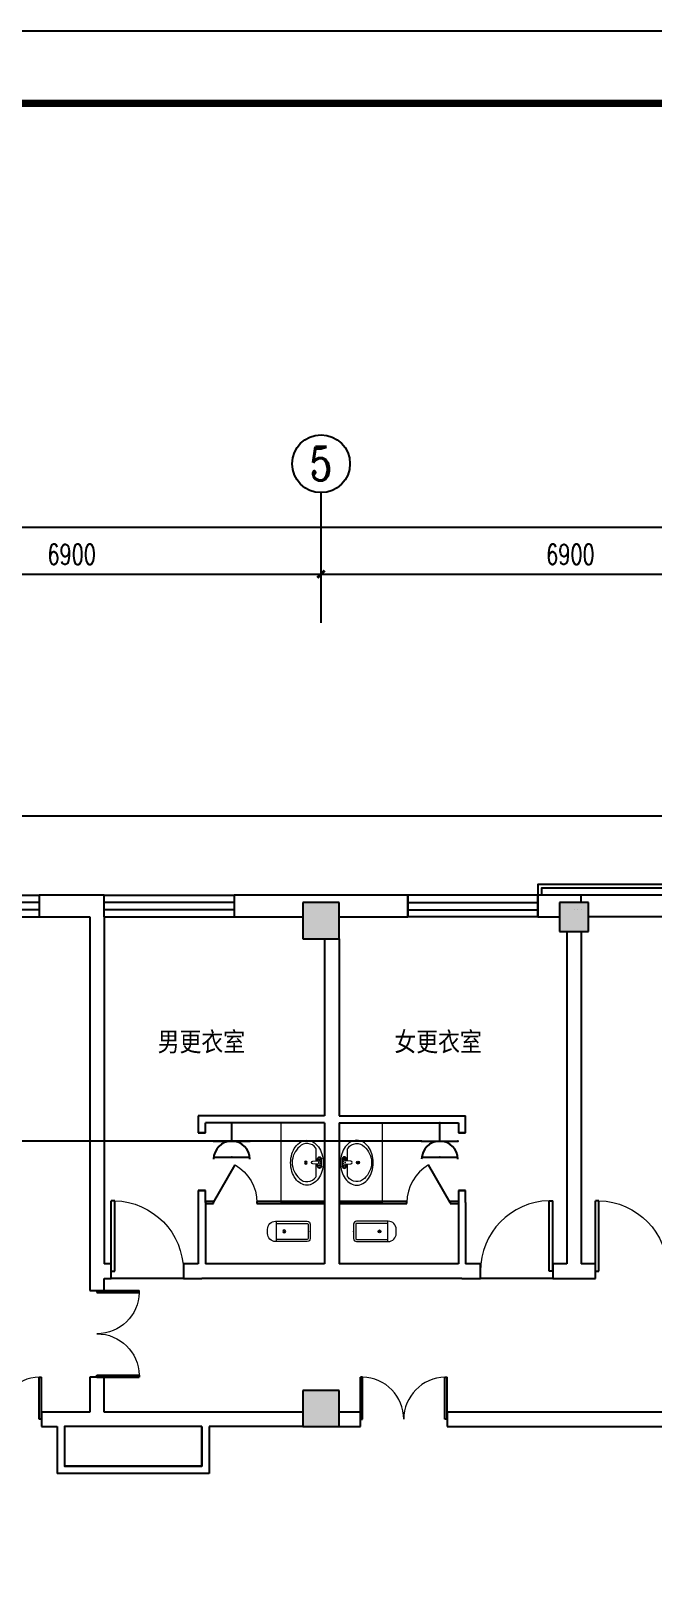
# Model space of a CAD drawing. Extents: x 2350667 to 3185789, y 309667 to 706270.
# Drawn here: x 2396781 to 2405387, y 477056 to 498514 of the extents above; entities that cross this region are included whole.
import ezdxf
from ezdxf.enums import TextEntityAlignment as Align

# ---------------------------------------------------------------- set-up
doc = ezdxf.new("R2010")
doc.units = 0
doc.header["$LTSCALE"] = 1000
doc.linetypes.add('DASH', pattern=[0.35, 0.25, -0.1])
for name, color, linetype in [('0-底图', 7, 'Continuous'), ('A-ANNO-DIMS', 3, 'Continuous'), ('AXIS', 3, 'Continuous'), ('AXIS_TEXT', 7, 'Continuous'), ('BTTK', 7, 'Continuous'), ('COLUMN', 255, 'Continuous'), ('DOOR_FIRE', 4, 'Continuous'), ('EQUIP-插座', 3, 'Continuous'), ('LATRINE', 8, 'Continuous'), ('PUB_DIM', 3, 'Continuous'), ('PUB_HATCH', 8, 'Continuous'), ('PUB_TEXT', 7, 'Continuous'), ('PUB_TITLE', 4, 'Continuous'), ('WALL', 2, 'Continuous'), ('WINDOW', 4, 'Continuous'), ('WIRE-照明', 6, 'Continuous')]:
    doc.layers.add(name, color=color, linetype=linetype)
doc.layers.add('LVTRY', color=8, linetype='Continuous', lineweight=9)
doc.styles.add('_TCH_AXIS', font='COMPLEX', dxfattribs={"bigfont": 'GBCBIG'})
doc.styles.add('A_DIM_T3', font='SIMPLEX', dxfattribs={"width": 0.7, "bigfont": 'HZ'})
doc.styles.add('COMPLEX', font='COMPLEX')
doc.styles.add('HZ(TK)', font='geniso.shx', dxfattribs={"width": 0.9, "bigfont": 'hztxt.shx'})
doc.styles.get("Standard").update_dxf_attribs({"font": 'geniso.shx', "bigfont": 'hztxt.shx'})
doc.dimstyles.new('_TCH_ARCH&&100', dxfattribs={"dimtxt": 280, "dimasz": 100, "dimexe": 250, "dimexo": 300, "dimgap": 135, "dimtad": 1, "dimdec": 0, "dimzin": 0, "dimdsep": 46, "dimtxsty": 'A_DIM_T3', "dimblk": 'ARCHTICK', "dimcen": 0.09, "dimclrt": 7, "dimazin": 2, "dimtfac": 1, "dimtdec": 0, "dimtix": 1, "dimtmove": 2, "dimatfit": 3, "dimfxl": 150, "dimtolj": 1, "dimtzin": 0, "dimarcsym": 0})

# ---------------------------------------------------------------- blocks, each defined once
blk = doc.blocks.new('vhtemplate_2020年新竖式图框_A1')
at = {"layer": 'PUB_TITLE', "color": 7}
blk.add_lwpolyline([(0, 594), (841, 594), (841, 0), (0, 0)], close=True, dxfattribs=at)
at = {"layer": 'PUB_TITLE', "const_width": 1}
blk.add_lwpolyline([(25, 10), (831, 10), (831, 584), (25, 584)], close=True, dxfattribs=at)
at = {"layer": 'BTTK', "color": 4, "style": 'HZ(TK)', "width": 0.9}
for tag, p in [('合作单位', (796, 511.5)), ('建设单位', (796, 209.5)), ('工程名称', (796, 176.5)), ('子项名称', (806, 160)), ('图纸名称', (796, 141))]:
    blk.add_attdef(tag, text='', height=3.5, dxfattribs=at).set_placement(p, align=Align.MIDDLE_CENTER)
for tag, p in [('注册证书号', (808.5, 309.01)), ('注册印章号', (808.5, 301.01)), ('设计号', (806, 193)), ('图别', (789.75, 34)), ('图号', (822.25, 34)), ('版本号', (789.75, 26)), ('日期', (822.25, 26))]:
    blk.add_attdef(tag, text='', height=3.5, dxfattribs=at).set_placement(p, align=Align.MIDDLE)
blk = doc.blocks.new('$equip$00001238')
for p, q in [((0.497, 0.95), (-0.497, 0.95)), ((0.5, 0.5), (-0.5, 0.5)), ((0, 0.5), (0, 0))]:
    blk.add_line(p, q)
blk.add_arc((0, 1), 0.5, 180, 0)
for p in [(0, 0.95), (-0.5, 0.5), (0.5, 0.5), (0, 0)]:
    blk.add_point(p)
at = {"flags": 9}
blk.add_attdef('A', (0, 0), '', height=0.00002, dxfattribs=at)
blk = doc.blocks.new('_ArchTick')
at = {"color": 0, "linetype": 'ByBlock', "const_width": 0.4}
blk.add_lwpolyline([(-0.5, -0.5), (0.5, 0.5)], dxfattribs=at)
blk = doc.blocks.new('*D753')
at = {"layer": 'A-ANNO-DIMS', "color": 0, "lineweight": -2, "transparency": 16777216}
for p, q in [((2165644, 14067), (2165644, 14690)), ((2172544, 14067), (2172544, 14690)), ((2165644, 14440), (2172544, 14440))]:
    blk.add_line(p, q, dxfattribs=at)
at = {"layer": 'Defpoints', "color": 0, "transparency": 16777216}
for p in [(2172544, 14440), (2165644, 13767), (2172544, 13767)]:
    blk.add_point(p, dxfattribs=at)
at = {"layer": 'A-ANNO-DIMS', "color": 0, "lineweight": -2, "transparency": 16777216, "xscale": 100, "yscale": 100, "zscale": 100, "rotation": 180}
blk.add_blockref('_ArchTick', (2165644, 14440), dxfattribs=at)
at = {"layer": 'A-ANNO-DIMS', "color": 0, "lineweight": -2, "transparency": 16777216, "xscale": 100, "yscale": 100, "zscale": 100}
blk.add_blockref('_ArchTick', (2172544, 14440), dxfattribs=at)
at = {"layer": 'A-ANNO-DIMS', "color": 7, "transparency": 16777216, "insert": (2169094, 14715), "char_height": 280, "attachment_point": 5, "style": 'A_DIM_T3'}
blk.add_mtext('\\A1;6900', dxfattribs=at)
blk = doc.blocks.new('*D754')
at = {"layer": 'A-ANNO-DIMS', "color": 0, "lineweight": -2, "transparency": 16777216}
for p, q in [((2172544, 14067), (2172544, 14690)), ((2179444, 14067), (2179444, 14690)), ((2172544, 14440), (2179444, 14440))]:
    blk.add_line(p, q, dxfattribs=at)
at = {"layer": 'Defpoints', "color": 0, "transparency": 16777216}
for p in [(2179444, 14440), (2172544, 13767), (2179444, 13767)]:
    blk.add_point(p, dxfattribs=at)
at = {"layer": 'A-ANNO-DIMS', "color": 0, "lineweight": -2, "transparency": 16777216, "xscale": 100, "yscale": 100, "zscale": 100, "rotation": 180}
blk.add_blockref('_ArchTick', (2172544, 14440), dxfattribs=at)
at = {"layer": 'A-ANNO-DIMS', "color": 0, "lineweight": -2, "transparency": 16777216, "xscale": 100, "yscale": 100, "zscale": 100}
blk.add_blockref('_ArchTick', (2179444, 14440), dxfattribs=at)
at = {"layer": 'A-ANNO-DIMS', "color": 7, "transparency": 16777216, "insert": (2175994, 14715), "char_height": 280, "attachment_point": 5, "style": 'A_DIM_T3'}
blk.add_mtext('\\A1;6900', dxfattribs=at)
blk = doc.blocks.new('*D765')
at = {"layer": 'Defpoints', "color": 0, "transparency": 16777216}
for p in [(2179544, 15093), (2142744, 13767), (2179544, 13767)]:
    blk.add_point(p, dxfattribs=at)
at = {"layer": 'PUB_DIM', "color": 0, "lineweight": -2, "transparency": 16777216}
for p, q in [((2142744, 14067), (2142744, 15343)), ((2179544, 14067), (2179544, 15343)), ((2142744, 15093), (2179544, 15093))]:
    blk.add_line(p, q, dxfattribs=at)
at = {"layer": 'PUB_DIM', "color": 0, "lineweight": -2, "transparency": 16777216, "xscale": 100, "yscale": 100, "zscale": 100, "rotation": 180}
blk.add_blockref('_ArchTick', (2142744, 15093), dxfattribs=at)
at = {"layer": 'PUB_DIM', "color": 0, "lineweight": -2, "transparency": 16777216, "xscale": 100, "yscale": 100, "zscale": 100}
blk.add_blockref('_ArchTick', (2179544, 15093), dxfattribs=at)
at = {"layer": 'PUB_DIM', "color": 7, "transparency": 16777216, "insert": (2161144, 15368), "char_height": 280, "attachment_point": 5, "style": 'A_DIM_T3'}
blk.add_mtext('\\A1;36800', dxfattribs=at)
blk = doc.blocks.new('$DorLib2D$00000001')
for p, q in [((0.45, 0.975), (0.5, 0.975)), ((0.45, 0), (0.45, 0.975)), ((0.5, 0), (0.5, 0.975)), ((0.5, 0), (0.45, 0))]:
    blk.add_line(p, q)
at = {"lineweight": 13}
blk.add_arc((0.475, 0), 0.975, 91.4693, 180, dxfattribs=at)
blk = doc.blocks.new('$DorLib2D$00000002')
for p, q in [((-0.5, 0), (-0.5, 0.4875)), ((-0.475, 0.4875), (-0.5, 0.4875)), ((-0.475, 0), (-0.475, 0.4875)), ((0.475, 0), (0.475, 0.4875)), ((0.475, 0.4875), (0.5, 0.4875)), ((0.5, 0), (0.5, 0.4875)), ((-0.5, 0), (-0.475, 0)), ((0.5, 0), (0.475, 0))]:
    blk.add_line(p, q)
at = {"lineweight": 13}
for centre, start, end in [((-0.4875, 0), 0, 88.53072), ((0.4875, 0), 91.46928, 180)]:
    blk.add_arc(centre, 0.4875, start, end, dxfattribs=at)
blk = doc.blocks.new('$lvtry$00000196')
at = {"color": 0}
for points in [[(219, -385, 0.106486), (289, -308, 0.130324), (310, -225, 0.130324), (289, -143, 0.106486), (219, -66, 0.084172), (123, -18, 0.073176), (0, 0, 0.073176), (-123, -18, 0.084172), (-219, -66, 0.106486), (-289, -143, 0.130324), (-310, -225, 0.130324), (-289, -308, 0.106486), (-219, -385, 0.084172), (-123, -433, 0.073176), (0, -451, 0.073176), (123, -433, 0.084172)], [(-22, -44), (-17, -142, 1), (21, -142), (26, -44, 0.493794)]]:
    blk.add_lwpolyline(points, format="xyb", close=True, dxfattribs=at)
for points in [[(-218, -329, -0.467303), (-199, -103, -0.154885), (-179, -96), (-17, -96, -0.154885)], [(21, -96), (183, -96, -0.154885), (203, -103, -0.467303), (222, -329, -0.210278), (2, -430, -0.210278), (-218, -329, -0.467303)]]:
    blk.add_lwpolyline(points, format="xyb", dxfattribs=at)
for points in [[(-52, -25), (56, -25)], [(-52, -78), (-20, -78)], [(24, -78), (56, -78)]]:
    blk.add_lwpolyline(points, dxfattribs=at)
for centre, radius in [((-52, -52), 19.4), ((-52, -52), 12.6), ((56, -52), 19.4), ((56, -52), 12.6), ((2, -241), 19.7), ((2, -241), 14.7)]:
    blk.add_circle(centre, radius, dxfattribs=at)
for centre, start, end in [((-52, -52), 90, 270), ((56, -52), 270, 90)]:
    blk.add_arc(centre, 26.5, start, end, dxfattribs=at)
for p in [(2, -62), (2, -241)]:
    blk.add_point(p, dxfattribs=at)
blk = doc.blocks.new('$TCHSYS$APDOOR2D')
blk.add_line((0.5, 0), (0, 0.866))
at = {"lineweight": 13}
blk.add_arc((0.5, 0), 1, 120, 180, dxfattribs=at)
blk = doc.blocks.new('$lvtry$00000201')
at = {"color": 0}
for p, q in [((100, -30, 0), (-100, -30, 0)), ((110, -470, 0), (110, -40, 0)), ((140, -470, 0), (-140, -470, 0))]:
    blk.add_line(p, q, dxfattribs=at)
at = {"color": 0, "elevation": 0}
blk.add_lwpolyline([(140, -40, 0.414214), (100, 0), (-100, 0, 0.414214), (-140, -40), (-140, -480, 0.414214), (-30, -590), (30, -590, 0.414214), (140, -480)], format="xyb", close=True, dxfattribs=at)
blk.add_lwpolyline([(-110, -40), (-110, -470)], dxfattribs=at)
at = {"color": 0}
blk.add_circle((0, -359, 0), 20, dxfattribs=at)
for centre, start, end in [((-100, -40, 0), 90, 180), ((100, -40, 0), 0, 90)]:
    blk.add_arc(centre, 10, start, end, dxfattribs=at)
for p in [(0, 0, 0), (0, -359, 0)]:
    blk.add_point(p, dxfattribs=at)
blk = doc.blocks.new('$WINLIB2D$00000001')
at = {"color": 0}
for points in [[(-0.5, 0.5), (-0.5, -0.5)], [(-0.5, 0.5), (0.5, 0.5)], [(0.5, -0.5), (0.5, 0.5)], [(0.5, 0.167), (-0.5, 0.167)], [(0.5, -0.167), (-0.5, -0.167)], [(-0.5, -0.5), (0.5, -0.5)]]:
    blk.add_lwpolyline(points, dxfattribs=at)
blk = doc.blocks.new('_AXISO')
blk.add_circle((0, 0), 0.5)
at = {"layer": 'AXIS_TEXT', "style": 'COMPLEX', "width": 1.041667}
blk.add_attdef('A', text='', height=0.56, dxfattribs=at).set_placement((-0.25, -0.28), (0.25, -0.28), align=Align.FIT)
blk = doc.blocks.new('cghch')
at = {"layer": 'PUB_HATCH'}
for points in [[(2172794.1, 9398), (2172794.1, 9898), (2172294.1, 9898), (2172294.1, 9398)], [(2176244.1, 9498), (2176244.1, 9898), (2175844.1, 9898), (2175844.1, 9498)], [(2172794.1, 2648), (2172794.1, 3148), (2172294.1, 3148), (2172294.1, 2648)]]:
    blk.add_hatch(color=256, dxfattribs=at).paths.add_polyline_path(points)
for points in [[(2162457.1, 11098), (2180744.1, 11098), (2180744.1, 5248)], [(2179644.1, 5898.3), (2179794.1, 5898.3), (2179794.1, 10148), (2179644.1, 10148), (2175544.4, 10148), (2175544.4, 9998)], [(2179644.1, 5948.3), (2179744.1, 5948.3), (2179744.1, 10098), (2179644.1, 10098), (2175594.4, 10098), (2175594.4, 9998)]]:
    blk.add_lwpolyline(points)
blk.add_lwpolyline([(2170894.2, 2648), (2168994.1, 2648), (2168994.1, 2098), (2170894.2, 2098)], close=True)
at = {"layer": 'AXIS'}
blk.add_line((2172544.1, 13766.6), (2172544.1, 15568.6), dxfattribs=at)
at = {"layer": 'COLUMN'}
for p, q in [((2172794.1, 9898), (2172294.1, 9898)), ((2172294.1, 9898), (2172294.1, 9398)), ((2172794.1, 9398), (2172794.1, 9898)), ((2176244.1, 9898), (2175844.1, 9898)), ((2175844.1, 9898), (2175844.1, 9498)), ((2176244.1, 9498), (2176244.1, 9898)), ((2175844.1, 9498), (2176244.1, 9498)), ((2172294.1, 9398), (2172794.1, 9398)), ((2172794.1, 3148), (2172294.1, 3148)), ((2172294.1, 3148), (2172294.1, 2648)), ((2172794.1, 2648), (2172794.1, 3148)), ((2172294.1, 2648), (2172794.1, 2648))]:
    blk.add_line(p, q, dxfattribs=at)
at = {"layer": 'LATRINE'}
for p, q in [((2171056.2, 5760.5), (2170944.1, 5760.5)), ((2170944.1, 5735.5), (2171056.2, 5735.5)), ((2171056.2, 5735.5), (2171056.2, 5760.5)), ((2172594.1, 5760.5), (2171656.2, 5760.5)), ((2171656.2, 5760.5), (2171656.2, 5735.5)), ((2171656.2, 5735.5), (2172594.1, 5735.5)), ((2172594.1, 5735.5), (2172594.1, 5760.5)), ((2173731.9, 5760.5), (2172794.1, 5760.5)), ((2172794.1, 5760.5), (2172794.1, 5735.5)), ((2172794.1, 5735.5), (2173731.9, 5735.5)), ((2173731.9, 5735.5), (2173731.9, 5760.5)), ((2174444.1, 5760.5), (2174331.9, 5760.5)), ((2174331.9, 5760.5), (2174331.9, 5735.5)), ((2174331.9, 5735.5), (2174444.1, 5735.5))]:
    blk.add_line(p, q, dxfattribs=at)
at = {"layer": 'LVTRY'}
for points in [[(2172594.1, 6848), (2172594.1, 5748), (2171994.1, 5748), (2171994.1, 6848)], [(2172794.1, 6848), (2172794.1, 5748), (2173394.1, 5748), (2173394.1, 6848)]]:
    blk.add_lwpolyline(points, close=True, dxfattribs=at)
at = {"layer": 'WALL'}
for p, q in [((2169444.1, 9998), (2168644.1, 9998)), ((2168644.1, 9998), (2168644.1, 9698)), ((2169544.1, 9998), (2169444.1, 9998)), ((2169544.1, 9698), (2169544.1, 9998)), ((2172544.1, 9998), (2171344.1, 9998)), ((2171344.1, 9998), (2171344.1, 9698)), ((2173744.1, 9998), (2172544.1, 9998)), ((2173744.1, 9698), (2173744.1, 9998)), ((2176044.1, 9998), (2175544.1, 9998)), ((2175544.1, 9998), (2175544.1, 9698)), ((2176144.1, 9998), (2176044.1, 9998)), ((2176144.1, 9898), (2176144.1, 9998)), ((2179644.1, 9998), (2176144.1, 9998)), ((2168644.1, 9698), (2169344.1, 9698)), ((2169344.1, 9698), (2169344.1, 4798)), ((2169544.1, 9698), (2169544.1, 4898)), ((2171344.1, 9698), (2172294.1, 9698)), ((2172794.1, 9698), (2173744.1, 9698)), ((2175544.1, 9698), (2175844.1, 9698)), ((2176044.1, 9798), (2176044.1, 9798)), ((2176094.1, 9798), (2176094.1, 9798)), ((2176144.1, 9798), (2176144.1, 9798)), ((2179044.1, 9698), (2176244.1, 9698)), ((2175944.1, 9498), (2175944.1, 4898)), ((2176144.1, 9498), (2176144.1, 4898)), ((2172594.1, 9398), (2172594.1, 6948)), ((2172794.1, 9398), (2172794.1, 6948)), ((2170844.1, 6948), (2170844.1, 6712.7)), ((2172594.1, 6948), (2170844.1, 6948)), ((2172794.1, 6948), (2174544.1, 6948)), ((2174544.1, 6712.7), (2174544.1, 6948)), ((2170844.1, 6712.7), (2170944.1, 6712.7)), ((2170944.1, 6712.7), (2170944.1, 6848)), ((2172594.1, 6848), (2170944.1, 6848)), ((2172594.1, 6848), (2172594.1, 4898)), ((2172794.1, 6848), (2172794.1, 4898)), ((2172794.1, 6848), (2174444.1, 6848)), ((2174444.1, 6848), (2174444.1, 6712.7)), ((2174444.1, 6712.7), (2174544.1, 6712.7)), ((2170944.1, 5912.7), (2170844.1, 5912.7)), ((2170844.1, 5912.7), (2170844.1, 5748)), ((2170944.1, 5748), (2170944.1, 5912.7)), ((2174544.1, 5912.7), (2174444.1, 5912.7)), ((2174444.1, 5912.7), (2174444.1, 5748)), ((2174544.1, 5748), (2174544.1, 5912.7)), ((2170844.1, 5748), (2170844.1, 4898)), ((2170944.1, 5748), (2170944.1, 4898)), ((2174444.1, 5748), (2174444.1, 4898)), ((2174544.1, 5748), (2174544.1, 4898)), ((2169344.1, 4798), (2169344.1, 4531)), ((2169639.3, 4898), (2169544.1, 4898)), ((2169639.3, 4698), (2169639.3, 4898)), ((2170844.1, 4898), (2170639.3, 4898)), ((2170639.3, 4898), (2170639.3, 4698)), ((2172594.1, 4898), (2170944.1, 4898)), ((2174444.1, 4898), (2172794.1, 4898)), ((2174748.8, 4898), (2174544.1, 4898)), ((2174748.8, 4698), (2174748.8, 4898)), ((2175944.1, 4898), (2175748.8, 4898)), ((2175748.8, 4898), (2175748.8, 4698)), ((2176339.3, 4898), (2176144.1, 4898)), ((2176339.3, 4698), (2176339.3, 4898)), ((2169344.1, 4531), (2169544.1, 4531)), ((2169544.1, 4698), (2169639.3, 4698)), ((2169544.1, 4531), (2169544.1, 4698)), ((2170639.3, 4698), (2170894.1, 4698)), ((2172694.1, 4698), (2170894.1, 4698)), ((2174494.1, 4698), (2172694.1, 4698)), ((2174494.1, 4698), (2174748.8, 4698)), ((2175748.8, 4698), (2176044.1, 4698)), ((2176044.1, 4698), (2176339.3, 4698)), ((2169544.1, 3331), (2169344.1, 3331)), ((2169344.1, 3331), (2169344.1, 2848)), ((2169544.1, 2848), (2169544.1, 3331)), ((2168944.1, 2848), (2168675.8, 2848)), ((2168675.8, 2848), (2168675.8, 2648)), ((2169344.1, 2848), (2168944.1, 2848)), ((2170944.2, 2848), (2169544.1, 2848)), ((2172294.1, 2848), (2170944.2, 2848)), ((2173088.9, 2848), (2172794.1, 2848)), ((2173088.9, 2648), (2173088.9, 2848)), ((2178144.1, 2848), (2174288.9, 2848)), ((2174288.9, 2848), (2174288.9, 2648)), ((2168675.8, 2648), (2168894.1, 2648)), ((2168894.1, 2648), (2168894.1, 1998)), ((2169444.1, 2648), (2168994.1, 2648)), ((2168994.1, 2648), (2168994.1, 2098)), ((2170894.2, 2648), (2169444.1, 2648)), ((2170894.2, 2648), (2170894.2, 2098)), ((2172294.1, 2648), (2170994.2, 2648)), ((2170994.2, 2648), (2170994.2, 1998)), ((2172794.1, 2648), (2173088.9, 2648)), ((2174288.9, 2648), (2178144.1, 2648)), ((2170994.2, 1998), (2168894.1, 1998)), ((2170894.2, 2098), (2168994.1, 2098))]:
    blk.add_line(p, q, dxfattribs=at)
at = {"layer": 'WINDOW', "linetype": 'DASH'}
for p, q in [((2170944.1, 6712.7), (2170844.1, 6712.7)), ((2174544.1, 6712.7), (2174444.1, 6712.7)), ((2170844.1, 5912.7), (2170944.1, 5912.7)), ((2174444.1, 5912.7), (2174544.1, 5912.7))]:
    blk.add_line(p, q, dxfattribs=at)
at = {"layer": 'WINDOW'}
for p, q in [((2170639.3, 4698), (2169639.3, 4698)), ((2175748.8, 4698), (2174748.8, 4698))]:
    blk.add_line(p, q, dxfattribs=at)
at = {"layer": 'AXIS'}
ref = blk.add_blockref('_AXISO', (2172544.1, 15968.6), dxfattribs=dict(at, xscale=800, yscale=800, zscale=800))
ref.add_attrib('A', '5', dxfattribs={"layer": 'AXIS_TEXT', "height": 465.9, "style": '_TCH_AXIS'}).set_placement((2172388.7, 15735.7), (2172699.4, 15735.7), align=Align.FIT)
at = {"layer": 'DOOR_FIRE', "xscale": -1200, "zscale": 200}
for p, yscale, rotation in [((2169444.1, 3931), 1200, 269.9999999999968), ((2168075.8, 2748), -1200, 180), ((2173688.9, 2748), -1200, 180)]:
    blk.add_blockref('$DorLib2D$00000002', p, dxfattribs=dict(at, yscale=yscale, rotation=rotation))
at = {"layer": 'LATRINE', "xscale": 600, "yscale": -600, "zscale": 25, "rotation": 180}
blk.add_blockref('$TCHSYS$APDOOR2D', (2171356.2, 5748), dxfattribs=at)
at = {"layer": 'LATRINE', "xscale": 600, "yscale": 600, "zscale": 25}
blk.add_blockref('$TCHSYS$APDOOR2D', (2174031.9, 5748), dxfattribs=at)
at = {"layer": 'LVTRY', "yscale": -1, "rotation": 90}
for name, p in [('$lvtry$00000196', (2172574.1, 6298)), ('$lvtry$00000201', (2172394.1, 5348))]:
    blk.add_blockref(name, p, dxfattribs=at)
at = {"layer": 'LVTRY', "rotation": 90}
for name, p in [('$lvtry$00000196', (2172814.1, 6298)), ('$lvtry$00000201', (2172994.1, 5348))]:
    blk.add_blockref(name, p, dxfattribs=at)
at = {"layer": 'WINDOW', "rotation": 180}
for name, p, xscale, yscale, zscale in [('$WINLIB2D$00000001', (2167744.1, 9848), -1800, 300, -1800), ('$WINLIB2D$00000001', (2170444.1, 9848), -1800, 300, -1800), ('$WINLIB2D$00000001', (2174644.1, 9848), 1800, 300, 1800), ('$DorLib2D$00000001', (2170139.3, 4798), 1000, -1000, 1000), ('$DorLib2D$00000001', (2175248.8, 4798), -1000, -1000, -1000), ('$DorLib2D$00000001', (2176839.3, 4798), 1000, -1000, 1000)]:
    blk.add_blockref(name, p, dxfattribs=dict(at, xscale=xscale, yscale=yscale, zscale=zscale))
at = {"layer": 'PUB_TEXT'}
for s, p in [('男更衣室', (2170283.2, 7810.1)), ('女更衣室', (2173558.8, 7810.1))]:
    blk.add_text(s, height=302.47, dxfattribs=at).set_placement(p)
at = {"layer": 'A-ANNO-DIMS'}
for p1, p2, picture, middle in [((2165644.1, 13766.6), (2172544.1, 13766.6), '*D753', (2169094.1, 14715.2)), ((2172544.1, 13766.6), (2179444.1, 13766.6), '*D754', (2175994.1, 14715.2))]:
    dim = blk.add_aligned_dim(p1=p1, p2=p2, distance=673.6, dimstyle='_TCH_ARCH&&100', dxfattribs=at)
    dim.commit()
    dim.dimension.update_dxf_attribs({"geometry": picture, "text_midpoint": middle})
at = {"layer": 'PUB_DIM'}
dim = blk.add_aligned_dim(p1=(2142744.1, 13766.6), p2=(2179544.1, 13766.6), distance=1326.5, dimstyle='_TCH_ARCH&&100', dxfattribs=at)
dim.commit()
dim.dimension.update_dxf_attribs({"geometry": '*D765', "text_midpoint": (2161144.1, 15368.1)})

msp = doc.modelspace()

# ---------------------------------------------------------------- linework, layer by layer
at = {"layer": 'WIRE-照明'}
for p, q in [((2399558, 483156), (2393148, 483156)), ((2402186, 483156), (2399558, 483156))]:
    msp.add_line(p, q, dxfattribs=at)

# ---------------------------------------------------------------- block references
at = {"layer": '0-底图', "xscale": 100, "yscale": 100, "zscale": 100}
msp.add_blockref('vhtemplate_2020年新竖式图框_A1', (2350667, 439114), dxfattribs=at)
at = {"layer": '0-底图'}
msp.add_blockref('cghch', (228250, 476558), dxfattribs=at)
at = {"layer": 'EQUIP-插座', "xscale": 500, "yscale": 500, "zscale": 500, "rotation": 180}
for p in [(2399558, 483406), (2402436, 483406)]:
    msp.add_blockref('$equip$00001238', p, dxfattribs=at)

doc.saveas('drawing.dxf')
